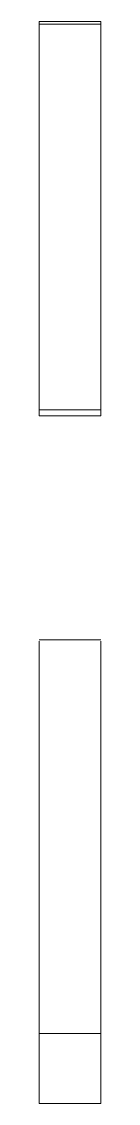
# Model space of a CAD drawing. Header units: metres. Extents: x -35.8 to 4.8, y -7.2 to 21.5.
# Drawn here: x 0.8469 to 0.85, y 0.6637 to 0.7188 of the extents above; entities that cross this region are included whole.
import ezdxf

# ---------------------------------------------------------------- set-up
doc = ezdxf.new("R2010")
doc.units = ezdxf.units.M
doc.header["$MEASUREMENT"] = 0
doc.layers.add('A_Schnitt A Lift RB_1_910 Allgemein Lageplan Höhen', color=7, linetype='Continuous')

msp = doc.modelspace()

# ---------------------------------------------------------------- linework, layer by layer
at = {"layer": 'A_Schnitt A Lift RB_1_910 Allgemein Lageplan Höhen', "color": 7, "linetype": 'Continuous', "lineweight": 13, "ltscale": 1000}
for p, q in [((0.85, 0.718755), (0.846857, 0.718755)), ((0.846857, 0.718634), (0.846857, 0.718754)), ((0.846857, 0.699), (0.846857, 0.718634)), ((0.85, 0.718634), (0.846857, 0.718634)), ((0.85, 0.718634), (0.85, 0.718754)), ((0.85, 0.699), (0.85, 0.718634)), ((0.846857, 0.698829), (0.846857, 0.699)), ((0.85, 0.699), (0.846857, 0.699)), ((0.846857, 0.698679), (0.846857, 0.698829)), ((0.85, 0.698829), (0.85, 0.699)), ((0.85, 0.698679), (0.85, 0.698829)), ((0.85, 0.698679), (0.846857, 0.698679)), ((0.85, 0.687286), (0.846857, 0.687286)), ((0.846857, 0.687003), (0.846857, 0.687215)), ((0.846857, 0.68665), (0.846857, 0.687003)), ((0.85, 0.687003), (0.85, 0.687215)), ((0.85, 0.68665), (0.85, 0.687003)), ((0.846857, 0.686163), (0.846857, 0.68665)), ((0.846857, 0.685552), (0.846857, 0.686163)), ((0.85, 0.686163), (0.85, 0.68665)), ((0.85, 0.685552), (0.85, 0.686163)), ((0.846857, 0.684815), (0.846857, 0.685552)), ((0.85, 0.684815), (0.85, 0.685552)), ((0.846857, 0.683957), (0.846857, 0.684815)), ((0.85, 0.683957), (0.85, 0.684815)), ((0.846857, 0.682984), (0.846857, 0.683957)), ((0.85, 0.682984), (0.85, 0.683957)), ((0.846857, 0.681895), (0.846857, 0.682984)), ((0.85, 0.681895), (0.85, 0.682984)), ((0.846857, 0.680614), (0.846857, 0.681895)), ((0.85, 0.680614), (0.85, 0.681895)), ((0.846857, 0.679068), (0.846857, 0.680614)), ((0.85, 0.679068), (0.85, 0.680614)), ((0.846857, 0.677254), (0.846857, 0.679068)), ((0.85, 0.677254), (0.85, 0.679068)), ((0.846857, 0.67561), (0.846857, 0.677254)), ((0.85, 0.67561), (0.85, 0.677254)), ((0.846857, 0.674132), (0.846857, 0.67561)), ((0.85, 0.674132), (0.85, 0.67561)), ((0.846857, 0.672821), (0.846857, 0.674132)), ((0.85, 0.672821), (0.85, 0.674132)), ((0.846857, 0.671676), (0.846857, 0.672821)), ((0.85, 0.671676), (0.85, 0.672821)), ((0.846857, 0.670368), (0.846857, 0.671676)), ((0.85, 0.670368), (0.85, 0.671676)), ((0.846857, 0.669275), (0.846857, 0.670368)), ((0.85, 0.669275), (0.85, 0.670368)), ((0.846857, 0.668395), (0.846857, 0.669275)), ((0.85, 0.668395), (0.85, 0.669275)), ((0.846857, 0.667751), (0.846857, 0.668395)), ((0.85, 0.667751), (0.85, 0.668395)), ((0.846857, 0.667365), (0.846857, 0.667751)), ((0.85, 0.667365), (0.85, 0.667751)), ((0.846857, 0.667237), (0.846857, 0.667365)), ((0.846857, 0.666204), (0.846857, 0.667237)), ((0.85, 0.667237), (0.846857, 0.667237)), ((0.85, 0.667237), (0.85, 0.667365)), ((0.85, 0.666204), (0.85, 0.667237)), ((0.846857, 0.665127), (0.846857, 0.666204)), ((0.85, 0.665127), (0.85, 0.666204)), ((0.846857, 0.664302), (0.846857, 0.665127)), ((0.85, 0.664302), (0.85, 0.665127)), ((0.846857, 0.663688), (0.846857, 0.664302)), ((0.85, 0.663688), (0.85, 0.664302)), ((0.85, 0.663688), (0.846857, 0.663688))]:
    msp.add_line(p, q, dxfattribs=at)

doc.saveas('drawing.dxf')
